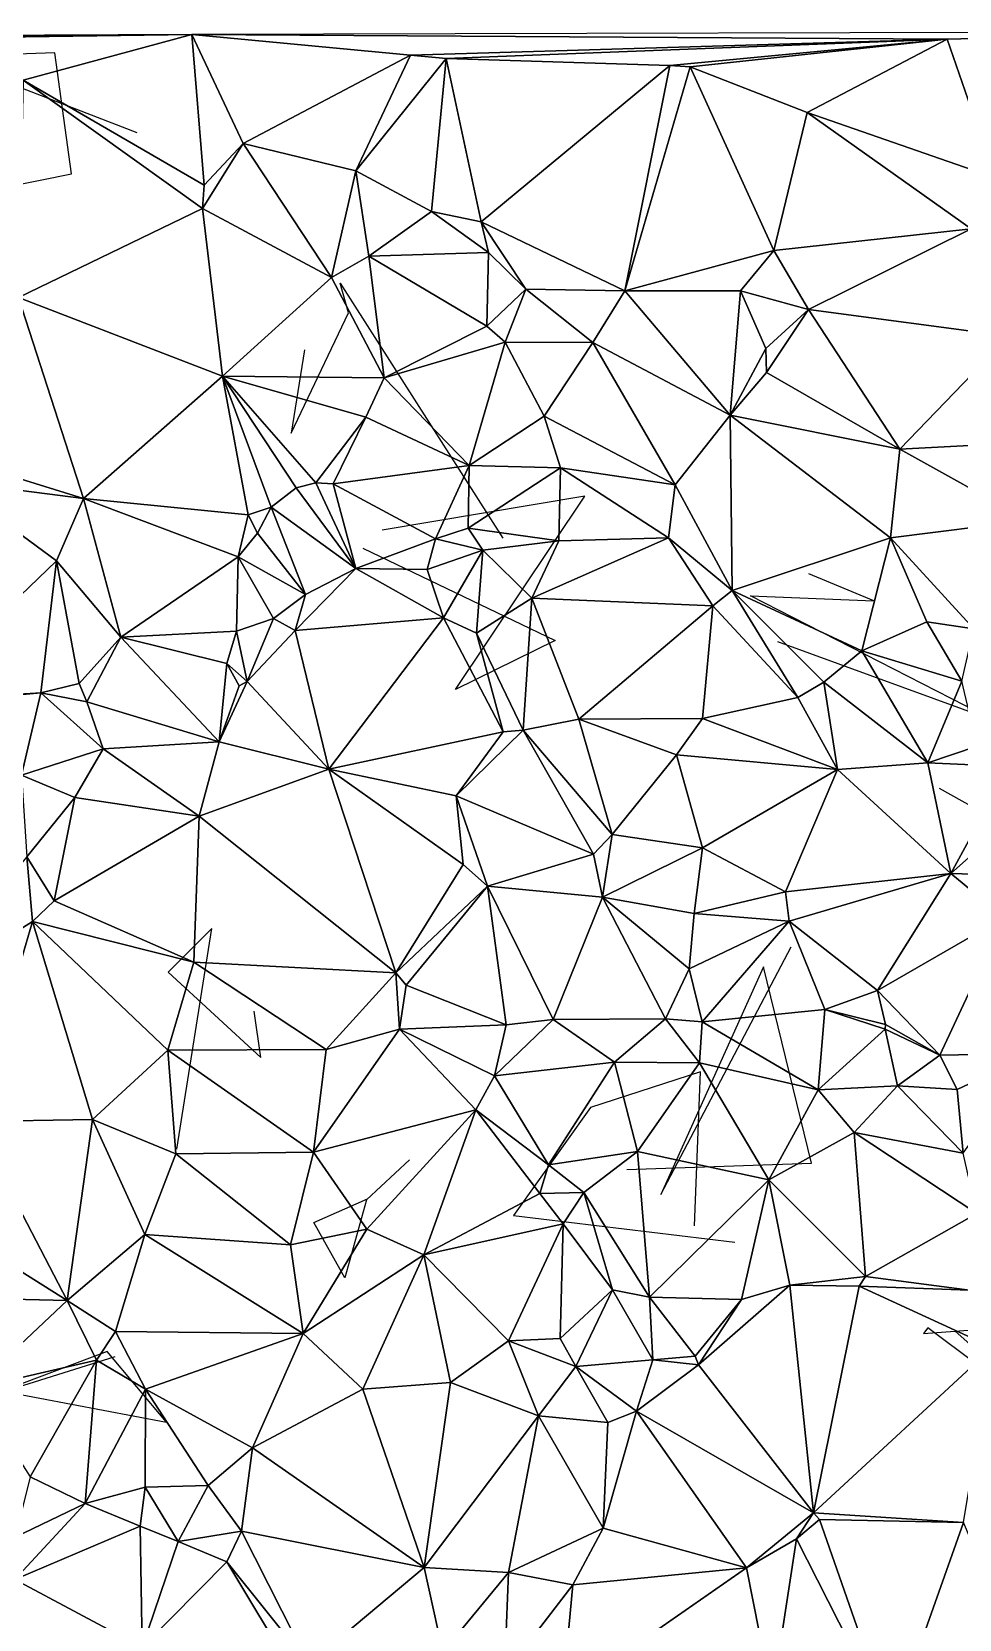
# Model space of a CAD drawing. Header units: metres. Extents: x -15.8 to 15.8, y -15 to 15.8.
# Drawn here: x -8.62 to -1.87, y 3.45 to 15 of the extents above; entities that cross this region are included whole.
import ezdxf

# ---------------------------------------------------------------- set-up
doc = ezdxf.new("R2010")
doc.units = ezdxf.units.M
doc.layers.add('CRACKS', color=1, linetype='Continuous')
doc.layers.add('STREET_MESH', color=7, linetype='Continuous')

msp = doc.modelspace()

# ---------------------------------------------------------------- linework, layer by layer
at = {"layer": 'CRACKS'}
for points in [[(-9.268, 13.775, 0.1), (-8.329, 13.964, 0.1), (-8.45, 14.844, 0.1), (-9.279, 14.814, 0.1), (-7.853, 14.263, 0.1)], [(-6.632, 12.682, 0.1), (-6.729, 12.076, 0.1), (-6.311, 12.951, 0.1), (-6.372, 13.168, 0.1), (-5.188, 11.312, 0.1)], [(-6.208, 11.239, 0.1), (-4.807, 10.568, 0.1), (-5.533, 10.212, 0.1), (-4.592, 11.618, 0.1), (-6.066, 11.37, 0.1)], [(-3.188, 10.561, 0.1), (-1.611, 9.987, 0.1), (-3.385, 10.892, 0.1), (-2.487, 10.857, 0.1), (-2.961, 11.053, 0.1)], [(-0.758, 8.281, 0.1), (-0.781, 9.32, 0.1), (-0.817, 8.933, 0.1), (-1.184, 9.031, 0.1), (-2.01, 9.492, 0.1)], [(-7.562, 6.868, 0.1), (-7.308, 8.473, 0.1), (-7.624, 8.155, 0.1), (-6.95, 7.534, 0.1), (-6.999, 7.871, 0.1)], [(-4.285, 6.721, 0.1), (-2.942, 6.765, 0.1), (-3.29, 8.194, 0.1), (-4.037, 6.539, 0.1), (-3.089, 8.339, 0.1)], [(-3.792, 6.31, 0.1), (-3.75, 7.43, 0.1), (-4.55, 7.172, 0.1), (-5.11, 6.386, 0.1), (-3.499, 6.191, 0.1)], [(-5.869, 6.791, 0.1), (-6.182, 6.5, 0.1), (-6.338, 5.933, 0.1), (-6.564, 6.335, 0.1), (-6.173, 6.507, 0.1)], [(-1.895, 5.544, 0.1), (-1.004, 4.754, 0.1), (-2.094, 5.567, 0.1), (-2.125, 5.527, 0.1), (-0.915, 5.616, 0.1)], [(-8.789, 5.099, 0.1), (-7.637, 4.883, 0.1), (-8.07, 5.395, 0.1), (-8.933, 5.071, 0.1), (-8.01, 5.36, 0.1)]]:
    msp.add_polyline3d(points, dxfattribs=at)
at = {"layer": 'STREET_MESH'}
for points in [[(-11.213, 14.949), (-7.453, 14.976), (-14.422, 14.944)], [(-11.213, 14.949), (-9.185, 14.953), (-7.453, 14.976)], [(-9.185, 14.953), (-8.681, 14.644), (-7.453, 14.976)], [(-8.681, 14.644), (-7.363, 13.881), (-7.453, 14.976)], [(-7.453, 14.976), (-1.953, 14.942), (0.214, 14.997)], [(-5.86, 14.827), (-1.953, 14.942), (-7.453, 14.976)], [(-7.078, 14.184), (-5.86, 14.827), (-7.453, 14.976)], [(-7.363, 13.881), (-7.078, 14.184), (-7.453, 14.976)], [(-5.602, 14.803), (-1.953, 14.942), (-5.86, 14.827)], [(-1.953, 14.942), (-5.602, 14.803), (-3.973, 14.752)], [(-3.824, 14.742), (-1.953, 14.942), (-3.973, 14.752)], [(-3.824, 14.742), (-2.974, 14.409), (-1.953, 14.942)], [(-2.974, 14.409), (-1.603, 13.934), (-1.953, 14.942)], [(-1.953, 14.942), (-1.603, 13.934), (0.214, 14.997)], [(-7.078, 14.184), (-6.258, 13.984), (-5.86, 14.827)], [(-6.258, 13.984), (-5.602, 14.803), (-5.86, 14.827)], [(-5.707, 13.688), (-5.602, 14.803), (-6.258, 13.984)], [(-5.707, 13.688), (-5.346, 13.614), (-5.602, 14.803)], [(-5.602, 14.803), (-5.346, 13.614), (-3.973, 14.752)], [(-5.346, 13.614), (-4.3, 13.112), (-3.973, 14.752)], [(-4.3, 13.112), (-3.824, 14.742), (-3.973, 14.752)], [(-4.3, 13.112), (-3.216, 13.405), (-3.824, 14.742)], [(-3.824, 14.742), (-3.216, 13.405), (-2.974, 14.409)], [(-7.376, 13.711), (-8.681, 14.644), (-8.714, 13.063)], [(-7.363, 13.881), (-8.681, 14.644), (-7.376, 13.711)], [(-2.974, 14.409), (-3.216, 13.405), (-1.778, 13.563)], [(-1.603, 13.934), (-2.974, 14.409), (-1.778, 13.563)], [(-7.376, 13.711), (-6.435, 13.208), (-7.078, 14.184)], [(-7.363, 13.881), (-7.376, 13.711), (-7.078, 14.184)], [(-6.435, 13.208), (-6.258, 13.984), (-7.078, 14.184)], [(-6.163, 13.365), (-6.258, 13.984), (-6.435, 13.208)], [(-6.163, 13.365), (-5.707, 13.688), (-6.258, 13.984)], [(-7.376, 13.711), (-8.714, 13.063), (-7.229, 12.491)], [(-6.435, 13.208), (-7.376, 13.711), (-7.229, 12.491)], [(-6.163, 13.365), (-5.293, 13.39), (-5.707, 13.688)], [(-5.293, 13.39), (-5.346, 13.614), (-5.707, 13.688)], [(-5.346, 13.614), (-5.022, 13.123), (-4.3, 13.112)], [(-5.346, 13.614), (-5.293, 13.39), (-5.022, 13.123)], [(-3.216, 13.405), (-2.962, 12.977), (-1.778, 13.563)], [(-2.962, 12.977), (-1.504, 12.783), (-1.778, 13.563)], [(-4.3, 13.112), (-3.457, 13.113), (-3.216, 13.405)], [(-3.457, 13.113), (-2.962, 12.977), (-3.216, 13.405)], [(-6.052, 12.479), (-6.163, 13.365), (-6.435, 13.208)], [(-5.293, 13.39), (-6.163, 13.365), (-5.306, 12.855)], [(-6.163, 13.365), (-6.052, 12.479), (-5.306, 12.855)], [(-5.022, 13.123), (-5.293, 13.39), (-5.306, 12.855)], [(-6.052, 12.479), (-6.435, 13.208), (-7.229, 12.491)], [(-8.714, 13.063), (-9.159, 11.885), (-8.24, 11.602)], [(-8.714, 13.063), (-8.24, 11.602), (-7.229, 12.491)], [(-5.171, 12.738), (-5.022, 13.123), (-5.306, 12.855)], [(-5.171, 12.738), (-4.532, 12.735), (-5.022, 13.123)], [(-5.022, 13.123), (-4.532, 12.735), (-4.3, 13.112)], [(-4.532, 12.735), (-3.534, 12.208), (-4.3, 13.112)], [(-3.534, 12.208), (-3.457, 13.113), (-4.3, 13.112)], [(-3.457, 13.113), (-3.534, 12.208), (-3.273, 12.692)], [(-3.457, 13.113), (-3.273, 12.692), (-2.962, 12.977)], [(-2.962, 12.977), (-3.273, 12.692), (-3.269, 12.517)], [(-2.298, 11.959), (-2.962, 12.977), (-3.269, 12.517)], [(-2.962, 12.977), (-2.298, 11.959), (-1.504, 12.783)], [(-6.052, 12.479), (-5.171, 12.738), (-5.306, 12.855)], [(-5.433, 11.842), (-5.171, 12.738), (-6.052, 12.479)], [(-5.171, 12.738), (-5.433, 11.842), (-4.888, 12.2)], [(-4.532, 12.735), (-5.171, 12.738), (-4.888, 12.2)], [(-3.935, 11.701), (-4.532, 12.735), (-4.888, 12.2)], [(-4.532, 12.735), (-3.935, 11.701), (-3.534, 12.208)], [(-2.298, 11.959), (-1.237, 12.016), (-1.504, 12.783)], [(-3.273, 12.692), (-3.534, 12.208), (-3.269, 12.517)], [(-8.24, 11.602), (-7.043, 11.482), (-7.229, 12.491)], [(-6.185, 12.192), (-6.052, 12.479), (-7.229, 12.491)], [(-7.043, 11.482), (-6.875, 11.537), (-7.229, 12.491)], [(-6.875, 11.537), (-6.692, 11.678), (-7.229, 12.491)], [(-6.551, 11.714), (-6.185, 12.192), (-7.229, 12.491)], [(-6.692, 11.678), (-6.551, 11.714), (-7.229, 12.491)], [(-6.185, 12.192), (-5.433, 11.842), (-6.052, 12.479)], [(-3.534, 12.208), (-2.298, 11.959), (-3.269, 12.517)], [(-6.185, 12.192), (-6.551, 11.714), (-6.424, 11.708)], [(-5.433, 11.842), (-6.185, 12.192), (-6.424, 11.708)], [(-5.433, 11.842), (-4.768, 11.824), (-4.888, 12.2)], [(-4.768, 11.824), (-3.935, 11.701), (-4.888, 12.2)], [(-3.534, 12.208), (-3.935, 11.701), (-3.52, 10.931)], [(-3.534, 12.208), (-3.52, 10.931), (-2.367, 11.315)], [(-2.298, 11.959), (-3.534, 12.208), (-2.367, 11.315)], [(-1.237, 12.016), (-2.298, 11.959), (-1.365, 11.44)], [(-2.298, 11.959), (-2.367, 11.315), (-1.365, 11.44)], [(-9.159, 11.885), (-9.227, 11.727), (-8.24, 11.602)], [(-5.678, 11.308), (-5.433, 11.842), (-6.424, 11.708)], [(-5.678, 11.308), (-5.44, 11.385), (-5.433, 11.842)], [(-5.44, 11.385), (-4.768, 11.824), (-5.433, 11.842)], [(-4.768, 11.824), (-5.44, 11.385), (-4.78, 11.294)], [(-3.982, 11.315), (-4.768, 11.824), (-4.78, 11.294)], [(-3.935, 11.701), (-4.768, 11.824), (-3.982, 11.315)], [(-9.227, 11.727), (-9.498, 10.129), (-8.437, 11.147)], [(-8.24, 11.602), (-9.227, 11.727), (-8.437, 11.147)], [(-6.692, 11.678), (-6.875, 11.537), (-6.258, 11.093)], [(-6.551, 11.714), (-6.692, 11.678), (-6.258, 11.093)], [(-6.551, 11.714), (-6.258, 11.093), (-6.424, 11.708)], [(-6.258, 11.093), (-5.678, 11.308), (-6.424, 11.708)], [(-3.935, 11.701), (-3.982, 11.315), (-3.52, 10.931)], [(-7.969, 10.593), (-8.24, 11.602), (-8.437, 11.147)], [(-7.114, 11.176), (-7.043, 11.482), (-8.24, 11.602)], [(-7.969, 10.593), (-7.114, 11.176), (-8.24, 11.602)], [(-7.114, 11.176), (-6.975, 11.35), (-7.043, 11.482)], [(-6.975, 11.35), (-6.875, 11.537), (-7.043, 11.482)], [(-6.625, 10.904), (-6.875, 11.537), (-6.975, 11.35)], [(-6.875, 11.537), (-6.625, 10.904), (-6.258, 11.093)], [(-2.367, 11.315), (-1.759, 10.652), (-1.365, 11.44)], [(-7.114, 11.176), (-6.625, 10.904), (-6.975, 11.35)], [(-5.44, 11.385), (-5.678, 11.308), (-5.334, 11.225)], [(-5.44, 11.385), (-5.334, 11.225), (-4.78, 11.294)], [(-5.678, 11.308), (-6.258, 11.093), (-5.74, 11.085)], [(-5.334, 11.225), (-5.678, 11.308), (-5.74, 11.085)], [(-5.621, 10.733), (-5.334, 11.225), (-5.74, 11.085)], [(-5.334, 11.225), (-5.621, 10.733), (-5.38, 10.622)], [(-5.334, 11.225), (-5.38, 10.622), (-4.978, 10.877)], [(-5.334, 11.225), (-4.978, 10.877), (-4.78, 11.294)], [(-4.978, 10.877), (-3.982, 11.315), (-4.78, 11.294)], [(-4.978, 10.877), (-3.66, 10.82), (-3.982, 11.315)], [(-3.982, 11.315), (-3.66, 10.82), (-3.52, 10.931)], [(-3.52, 10.931), (-2.576, 10.493), (-2.367, 11.315)], [(-2.576, 10.493), (-2.101, 10.705), (-2.367, 11.315)], [(-2.101, 10.705), (-1.759, 10.652), (-2.367, 11.315)], [(-9.498, 10.129), (-8.552, 10.188), (-8.437, 11.147)], [(-8.552, 10.188), (-8.273, 10.255), (-8.437, 11.147)], [(-8.273, 10.255), (-7.969, 10.593), (-8.437, 11.147)], [(-7.128, 10.636), (-7.114, 11.176), (-7.969, 10.593)], [(-6.859, 10.728), (-7.114, 11.176), (-7.128, 10.636)], [(-6.625, 10.904), (-7.114, 11.176), (-6.859, 10.728)], [(-5.621, 10.733), (-6.258, 11.093), (-6.7, 10.641)], [(-6.258, 11.093), (-6.625, 10.904), (-6.7, 10.641)], [(-6.258, 11.093), (-5.621, 10.733), (-5.74, 11.085)], [(-6.625, 10.904), (-6.859, 10.728), (-6.7, 10.641)], [(-4.978, 10.877), (-5.38, 10.622), (-5.04, 9.917)], [(-4.978, 10.877), (-5.04, 9.917), (-4.636, 9.997)], [(-3.66, 10.82), (-4.978, 10.877), (-4.636, 9.997)], [(-3.52, 10.931), (-3.66, 10.82), (-3.04, 10.154)], [(-2.852, 10.266), (-3.52, 10.931), (-3.04, 10.154)], [(-2.852, 10.266), (-2.576, 10.493), (-3.52, 10.931)], [(-3.735, 10.002), (-3.66, 10.82), (-4.636, 9.997)], [(-3.66, 10.82), (-3.735, 10.002), (-3.04, 10.154)], [(-7.197, 10.402), (-7.128, 10.636), (-7.969, 10.593)], [(-7.197, 10.402), (-7.05, 10.269), (-7.128, 10.636)], [(-7.05, 10.269), (-6.859, 10.728), (-7.128, 10.636)], [(-6.859, 10.728), (-7.05, 10.269), (-6.7, 10.641)], [(-7.05, 10.269), (-6.455, 9.633), (-6.7, 10.641)], [(-6.455, 9.633), (-5.621, 10.733), (-6.7, 10.641)], [(-5.187, 9.903), (-5.621, 10.733), (-6.455, 9.633)], [(-5.621, 10.733), (-5.187, 9.903), (-5.38, 10.622)], [(-2.101, 10.705), (-2.576, 10.493), (-1.848, 10.273)], [(-1.759, 10.652), (-2.101, 10.705), (-1.848, 10.273)], [(-8.216, 10.123), (-7.969, 10.593), (-8.273, 10.255)], [(-7.969, 10.593), (-8.216, 10.123), (-7.254, 9.831)], [(-7.197, 10.402), (-7.969, 10.593), (-7.254, 9.831)], [(-5.38, 10.622), (-5.187, 9.903), (-5.04, 9.917)], [(-7.108, 10.239), (-7.197, 10.402), (-7.254, 9.831)], [(-7.197, 10.402), (-7.108, 10.239), (-7.05, 10.269)], [(-2.576, 10.493), (-2.852, 10.266), (-2.095, 9.678)], [(-2.576, 10.493), (-2.095, 9.678), (-1.848, 10.273)], [(-8.552, 10.188), (-9.505, 10.1), (-8.692, 9.589)], [(-9.505, 10.1), (-8.552, 10.188), (-9.498, 10.129)], [(-8.099, 9.781), (-8.552, 10.188), (-8.692, 9.589)], [(-8.552, 10.188), (-8.216, 10.123), (-8.273, 10.255)], [(-8.099, 9.781), (-8.216, 10.123), (-8.552, 10.188)], [(-6.455, 9.633), (-7.05, 10.269), (-7.254, 9.831)], [(-7.05, 10.269), (-7.108, 10.239), (-7.254, 9.831)], [(-2.753, 9.631), (-2.852, 10.266), (-3.04, 10.154)], [(-2.852, 10.266), (-2.753, 9.631), (-2.095, 9.678)], [(-1.848, 10.273), (-2.095, 9.678), (-1.736, 9.799)], [(-8.216, 10.123), (-8.099, 9.781), (-7.254, 9.831)], [(-3.735, 10.002), (-2.753, 9.631), (-3.04, 10.154)], [(-5.04, 9.917), (-4.393, 9.157), (-4.636, 9.997)], [(-3.923, 9.737), (-3.735, 10.002), (-4.636, 9.997)], [(-4.393, 9.157), (-3.923, 9.737), (-4.636, 9.997)], [(-3.923, 9.737), (-2.753, 9.631), (-3.735, 10.002)], [(-8.099, 9.781), (-7.4, 9.291), (-7.254, 9.831)], [(-7.4, 9.291), (-6.455, 9.633), (-7.254, 9.831)], [(-5.187, 9.903), (-6.455, 9.633), (-5.529, 9.438)], [(-4.528, 9.015), (-5.04, 9.917), (-5.529, 9.438)], [(-5.04, 9.917), (-5.187, 9.903), (-5.529, 9.438)], [(-4.528, 9.015), (-4.393, 9.157), (-5.04, 9.917)], [(-8.304, 9.426), (-8.099, 9.781), (-8.692, 9.589)], [(-8.099, 9.781), (-8.304, 9.426), (-7.4, 9.291)], [(-3.736, 9.061), (-3.923, 9.737), (-4.393, 9.157)], [(-3.923, 9.737), (-3.736, 9.061), (-2.753, 9.631)], [(-2.095, 9.678), (-1.502, 9.651), (-1.736, 9.799)], [(-8.653, 8.995), (-8.304, 9.426), (-8.692, 9.589)], [(-6.455, 9.633), (-7.4, 9.291), (-5.968, 8.151)], [(-6.455, 9.633), (-5.477, 8.939), (-5.529, 9.438)], [(-5.477, 8.939), (-6.455, 9.633), (-5.968, 8.151)], [(-2.753, 9.631), (-3.736, 9.061), (-3.131, 8.741)], [(-1.926, 8.874), (-2.753, 9.631), (-3.131, 8.741)], [(-2.753, 9.631), (-1.926, 8.874), (-2.095, 9.678)], [(-1.926, 8.874), (-1.502, 9.651), (-2.095, 9.678)], [(-1.317, 9.414), (-1.502, 9.651), (-1.926, 8.874)], [(-8.455, 8.674), (-8.304, 9.426), (-8.653, 8.995)], [(-8.304, 9.426), (-8.455, 8.674), (-7.4, 9.291)], [(-5.3, 8.782), (-4.528, 9.015), (-5.529, 9.438)], [(-5.477, 8.939), (-5.3, 8.782), (-5.529, 9.438)], [(-1.317, 9.414), (-1.926, 8.874), (-1.346, 8.857)], [(-7.4, 9.291), (-8.455, 8.674), (-7.438, 8.228)], [(-5.968, 8.151), (-7.4, 9.291), (-7.438, 8.228)], [(-4.528, 9.015), (-4.462, 8.7), (-4.393, 9.157)], [(-4.462, 8.7), (-3.736, 9.061), (-4.393, 9.157)], [(-4.462, 8.7), (-4.528, 9.015), (-5.3, 8.782)], [(-3.796, 8.582), (-3.736, 9.061), (-4.462, 8.7)], [(-3.736, 9.061), (-3.796, 8.582), (-3.131, 8.741)], [(-8.612, 8.525), (-8.653, 8.995), (-9.547, 7.934)], [(-8.612, 8.525), (-8.455, 8.674), (-8.653, 8.995)], [(-5.477, 8.939), (-5.968, 8.151), (-5.3, 8.782)], [(-5.968, 8.151), (-5.893, 8.062), (-5.3, 8.782)], [(-5.893, 8.062), (-5.163, 7.773), (-5.3, 8.782)], [(-4.823, 7.811), (-4.462, 8.7), (-5.3, 8.782)], [(-5.163, 7.773), (-4.823, 7.811), (-5.3, 8.782)], [(-3.105, 8.526), (-1.926, 8.874), (-3.131, 8.741)], [(-3.105, 8.526), (-2.46, 8.021), (-1.926, 8.874)], [(-2.46, 8.021), (-1.539, 8.554), (-1.926, 8.874)], [(-1.926, 8.874), (-1.539, 8.554), (-1.346, 8.857)], [(-8.455, 8.674), (-8.612, 8.525), (-7.438, 8.228)], [(-4.462, 8.7), (-4.823, 7.811), (-4.005, 7.815)], [(-3.833, 8.18), (-4.462, 8.7), (-4.005, 7.815)], [(-3.796, 8.582), (-4.462, 8.7), (-3.833, 8.18)], [(-3.796, 8.582), (-3.105, 8.526), (-3.131, 8.741)], [(-3.105, 8.526), (-3.796, 8.582), (-3.833, 8.18)], [(-2.46, 8.021), (-2.007, 7.551), (-1.539, 8.554)], [(-2.007, 7.551), (-1.324, 7.564), (-1.539, 8.554)], [(-8.612, 8.525), (-9.547, 7.934), (-9.04, 7.068)], [(-8.175, 7.083), (-8.612, 8.525), (-9.04, 7.068)], [(-8.612, 8.525), (-7.628, 7.588), (-7.438, 8.228)], [(-7.628, 7.588), (-8.612, 8.525), (-8.175, 7.083)], [(-3.105, 8.526), (-3.833, 8.18), (-3.738, 7.793)], [(-2.844, 7.885), (-3.105, 8.526), (-3.738, 7.793)], [(-2.844, 7.885), (-2.46, 8.021), (-3.105, 8.526)], [(-7.628, 7.588), (-6.474, 7.594), (-7.438, 8.228)], [(-6.474, 7.594), (-5.968, 8.151), (-7.438, 8.228)], [(-5.968, 8.151), (-6.474, 7.594), (-5.94, 7.741)], [(-5.893, 8.062), (-5.968, 8.151), (-5.94, 7.741)], [(-3.738, 7.793), (-3.833, 8.18), (-4.005, 7.815)], [(-5.163, 7.773), (-5.893, 8.062), (-5.94, 7.741)], [(-2.403, 7.774), (-2.46, 8.021), (-2.844, 7.885)], [(-2.46, 8.021), (-2.403, 7.774), (-2.007, 7.551)], [(-2.893, 7.3), (-2.844, 7.885), (-3.738, 7.793)], [(-2.405, 7.741), (-2.844, 7.885), (-2.893, 7.3)], [(-2.405, 7.741), (-2.403, 7.774), (-2.844, 7.885)], [(-6.474, 7.594), (-6.566, 6.847), (-5.94, 7.741)], [(-6.566, 6.847), (-5.384, 7.154), (-5.94, 7.741)], [(-5.25, 7.402), (-5.163, 7.773), (-5.94, 7.741)], [(-5.384, 7.154), (-5.25, 7.402), (-5.94, 7.741)], [(-4.375, 7.5), (-4.823, 7.811), (-5.25, 7.402)], [(-4.823, 7.811), (-5.163, 7.773), (-5.25, 7.402)], [(-4.823, 7.811), (-4.375, 7.5), (-4.005, 7.815)], [(-4.375, 7.5), (-3.756, 7.496), (-4.005, 7.815)], [(-3.756, 7.496), (-3.738, 7.793), (-4.005, 7.815)], [(-3.756, 7.496), (-2.893, 7.3), (-3.738, 7.793)], [(-2.316, 7.329), (-2.405, 7.741), (-2.893, 7.3)], [(-2.007, 7.551), (-2.403, 7.774), (-2.405, 7.741)], [(-2.316, 7.329), (-2.007, 7.551), (-2.405, 7.741)], [(-7.569, 6.833), (-7.628, 7.588), (-8.175, 7.083)], [(-7.628, 7.588), (-6.566, 6.847), (-6.474, 7.594)], [(-7.628, 7.588), (-7.569, 6.833), (-6.566, 6.847)], [(-2.007, 7.551), (-2.316, 7.329), (-1.88, 7.303)], [(-1.324, 7.564), (-2.007, 7.551), (-1.88, 7.303)], [(-1.838, 6.84), (-1.324, 7.564), (-1.88, 7.303)], [(-5.384, 7.154), (-4.857, 6.754), (-5.25, 7.402)], [(-4.857, 6.754), (-4.375, 7.5), (-5.25, 7.402)], [(-4.375, 7.5), (-4.857, 6.754), (-4.207, 6.851)], [(-3.756, 7.496), (-4.375, 7.5), (-4.207, 6.851)], [(-3.756, 7.496), (-4.207, 6.851), (-3.252, 6.646)], [(-2.893, 7.3), (-3.756, 7.496), (-3.252, 6.646)], [(-2.63, 6.989), (-2.893, 7.3), (-3.252, 6.646)], [(-2.316, 7.329), (-2.893, 7.3), (-2.63, 6.989)], [(-1.838, 6.84), (-2.316, 7.329), (-2.63, 6.989)], [(-2.316, 7.329), (-1.838, 6.84), (-1.88, 7.303)], [(-9.04, 7.068), (-9.518, 6.494), (-8.359, 5.766)], [(-8.175, 7.083), (-9.04, 7.068), (-8.359, 5.766)], [(-7.795, 6.248), (-8.175, 7.083), (-8.359, 5.766)], [(-7.795, 6.248), (-7.569, 6.833), (-8.175, 7.083)], [(-6.178, 6.286), (-5.384, 7.154), (-6.566, 6.847)], [(-5.384, 7.154), (-6.178, 6.286), (-5.764, 6.099)], [(-4.919, 6.546), (-5.384, 7.154), (-5.764, 6.099)], [(-4.919, 6.546), (-4.857, 6.754), (-5.384, 7.154)], [(-2.63, 6.989), (-3.252, 6.646), (-2.548, 5.941)], [(-1.738, 6.401), (-2.63, 6.989), (-2.548, 5.941)], [(-1.738, 6.401), (-1.838, 6.84), (-2.63, 6.989)], [(-7.569, 6.833), (-7.795, 6.248), (-6.734, 6.172)], [(-6.566, 6.847), (-7.569, 6.833), (-6.734, 6.172)], [(-6.178, 6.286), (-6.566, 6.847), (-6.734, 6.172)], [(-4.857, 6.754), (-4.598, 6.552), (-4.207, 6.851)], [(-4.598, 6.552), (-4.121, 5.792), (-4.207, 6.851)], [(-4.207, 6.851), (-4.121, 5.792), (-3.252, 6.646)], [(-4.919, 6.546), (-4.598, 6.552), (-4.857, 6.754)], [(-4.121, 5.792), (-3.451, 5.775), (-3.252, 6.646)], [(-3.451, 5.775), (-3.098, 5.879), (-3.252, 6.646)], [(-3.252, 6.646), (-3.098, 5.879), (-2.548, 5.941)], [(-9.518, 6.494), (-9.678, 5.798), (-8.359, 5.766)], [(-4.748, 6.324), (-4.919, 6.546), (-5.764, 6.099)], [(-4.919, 6.546), (-4.748, 6.324), (-4.598, 6.552)], [(-4.598, 6.552), (-4.748, 6.324), (-4.39, 5.844)], [(-4.121, 5.792), (-4.598, 6.552), (-4.39, 5.844)], [(-1.792, 5.842), (-1.738, 6.401), (-2.548, 5.941)], [(-8.009, 5.541), (-7.795, 6.248), (-8.359, 5.766)], [(-8.009, 5.541), (-6.643, 5.528), (-7.795, 6.248)], [(-7.795, 6.248), (-6.643, 5.528), (-6.734, 6.172)], [(-6.643, 5.528), (-6.178, 6.286), (-6.734, 6.172)], [(-6.178, 6.286), (-6.643, 5.528), (-5.764, 6.099)], [(-5.148, 5.473), (-4.748, 6.324), (-5.764, 6.099)], [(-4.77, 5.49), (-4.748, 6.324), (-5.148, 5.473)], [(-4.748, 6.324), (-4.77, 5.49), (-4.39, 5.844)], [(-5.764, 6.099), (-6.643, 5.528), (-6.207, 5.121)], [(-5.57, 5.171), (-5.764, 6.099), (-6.207, 5.121)], [(-5.57, 5.171), (-5.148, 5.473), (-5.764, 6.099)], [(-3.098, 5.879), (-2.595, 5.872), (-2.548, 5.941)], [(-2.595, 5.872), (-1.792, 5.842), (-2.548, 5.941)], [(-9.678, 5.798), (-9.042, 5.127), (-8.359, 5.766)], [(-4.77, 5.49), (-4.658, 5.287), (-4.39, 5.844)], [(-4.658, 5.287), (-4.096, 5.335), (-4.39, 5.844)], [(-4.096, 5.335), (-4.121, 5.792), (-4.39, 5.844)], [(-3.789, 5.362), (-4.121, 5.792), (-4.096, 5.335)], [(-4.121, 5.792), (-3.789, 5.362), (-3.451, 5.775)], [(-3.451, 5.775), (-3.789, 5.362), (-3.763, 5.299)], [(-3.098, 5.879), (-3.451, 5.775), (-3.763, 5.299)], [(-2.926, 4.222), (-3.098, 5.879), (-3.763, 5.299)], [(-2.595, 5.872), (-3.098, 5.879), (-2.926, 4.222)], [(-2.595, 5.872), (-2.926, 4.222), (-1.624, 5.425)], [(-1.792, 5.842), (-2.595, 5.872), (-1.624, 5.425)], [(-9.042, 5.127), (-8.147, 5.332), (-8.359, 5.766)], [(-8.147, 5.332), (-8.009, 5.541), (-8.359, 5.766)], [(-8.009, 5.541), (-8.147, 5.332), (-7.789, 5.123)], [(-6.643, 5.528), (-8.009, 5.541), (-7.789, 5.123)], [(-7.011, 4.695), (-6.643, 5.528), (-7.789, 5.123)], [(-6.643, 5.528), (-7.011, 4.695), (-6.207, 5.121)], [(-5.148, 5.473), (-5.57, 5.171), (-4.928, 4.927)], [(-4.658, 5.287), (-4.77, 5.49), (-5.148, 5.473)], [(-4.658, 5.287), (-5.148, 5.473), (-4.928, 4.927)], [(-9.042, 5.127), (-8.63, 4.485), (-8.147, 5.332)], [(-8.147, 5.332), (-8.63, 4.485), (-8.23, 4.291)], [(-7.789, 5.123), (-8.147, 5.332), (-8.23, 4.291)], [(-4.658, 5.287), (-4.215, 4.961), (-4.096, 5.335)], [(-4.096, 5.335), (-4.215, 4.961), (-3.763, 5.299)], [(-3.789, 5.362), (-4.096, 5.335), (-3.763, 5.299)], [(-1.624, 5.425), (-2.926, 4.222), (-1.834, 4.153)], [(-4.425, 4.879), (-4.658, 5.287), (-4.928, 4.927)], [(-4.215, 4.961), (-4.658, 5.287), (-4.425, 4.879)], [(-4.215, 4.961), (-2.926, 4.222), (-3.763, 5.299)], [(-7.793, 4.41), (-7.789, 5.123), (-8.23, 4.291)], [(-7.793, 4.41), (-7.334, 4.422), (-7.789, 5.123)], [(-7.334, 4.422), (-7.011, 4.695), (-7.789, 5.123)], [(-7.011, 4.695), (-5.76, 3.825), (-6.207, 5.121)], [(-5.76, 3.825), (-5.57, 5.171), (-6.207, 5.121)], [(-5.57, 5.171), (-5.76, 3.825), (-4.928, 4.927)], [(-5.76, 3.825), (-5.146, 3.789), (-4.928, 4.927)], [(-5.146, 3.789), (-4.457, 4.11), (-4.928, 4.927)], [(-4.457, 4.11), (-4.425, 4.879), (-4.928, 4.927)], [(-4.215, 4.961), (-4.457, 4.11), (-3.415, 3.822)], [(-4.215, 4.961), (-4.425, 4.879), (-4.457, 4.11)], [(-2.926, 4.222), (-4.215, 4.961), (-3.415, 3.822)], [(-7.334, 4.422), (-7.091, 4.088), (-7.011, 4.695)], [(-7.011, 4.695), (-7.091, 4.088), (-5.76, 3.825)], [(-8.63, 4.485), (-8.738, 4.046), (-8.23, 4.291)], [(-7.829, 4.125), (-7.793, 4.41), (-8.23, 4.291)], [(-7.551, 4.015), (-7.793, 4.41), (-7.829, 4.125)], [(-7.334, 4.422), (-7.793, 4.41), (-7.551, 4.015)], [(-7.091, 4.088), (-7.334, 4.422), (-7.551, 4.015)], [(-8.74, 3.738), (-7.829, 4.125), (-8.23, 4.291)], [(-8.738, 4.046), (-8.74, 3.738), (-8.23, 4.291)], [(-3.05, 4.033), (-2.926, 4.222), (-3.415, 3.822)], [(-3.05, 4.033), (-2.883, 4.175), (-2.926, 4.222)], [(-2.883, 4.175), (-3.05, 4.033), (-2.36, 2.672)], [(-2.926, 4.222), (-2.883, 4.175), (-1.834, 4.153)], [(-1.834, 4.153), (-2.883, 4.175), (-2.36, 2.672)], [(-7.829, 4.125), (-8.74, 3.738), (-7.814, 3.242)], [(-7.551, 4.015), (-7.829, 4.125), (-7.814, 3.242)], [(-7.091, 4.088), (-7.551, 4.015), (-7.197, 3.867)], [(-6.6, 3.121), (-7.091, 4.088), (-7.197, 3.867)], [(-7.091, 4.088), (-6.6, 3.121), (-5.76, 3.825)], [(-5.146, 3.789), (-4.68, 3.699), (-4.457, 4.11)], [(-4.457, 4.11), (-4.68, 3.699), (-3.415, 3.822)], [(-1.529, 3.434), (-1.834, 4.153), (-2.36, 2.672)], [(-7.551, 4.015), (-7.814, 3.242), (-7.197, 3.867)], [(-3.228, 2.88), (-3.05, 4.033), (-3.415, 3.822)], [(-3.05, 4.033), (-3.228, 2.88), (-2.36, 2.672)], [(-7.814, 3.242), (-6.713, 3.058), (-7.197, 3.867)], [(-6.713, 3.058), (-6.6, 3.121), (-7.197, 3.867)], [(-6.6, 3.121), (-5.625, 3.209), (-5.76, 3.825)], [(-5.625, 3.209), (-5.146, 3.789), (-5.76, 3.825)], [(-4.68, 3.699), (-4.754, 2.89), (-3.415, 3.822)], [(-4.754, 2.89), (-3.228, 2.88), (-3.415, 3.822)], [(-8.74, 3.738), (-8.833, 2.76), (-7.814, 3.242)], [(-5.146, 3.789), (-5.625, 3.209), (-5.177, 3.051)], [(-4.68, 3.699), (-5.146, 3.789), (-5.177, 3.051)], [(-4.754, 2.89), (-4.68, 3.699), (-5.177, 3.051)]]:
    msp.add_3dface(points, dxfattribs=at)

doc.saveas('drawing.dxf')
